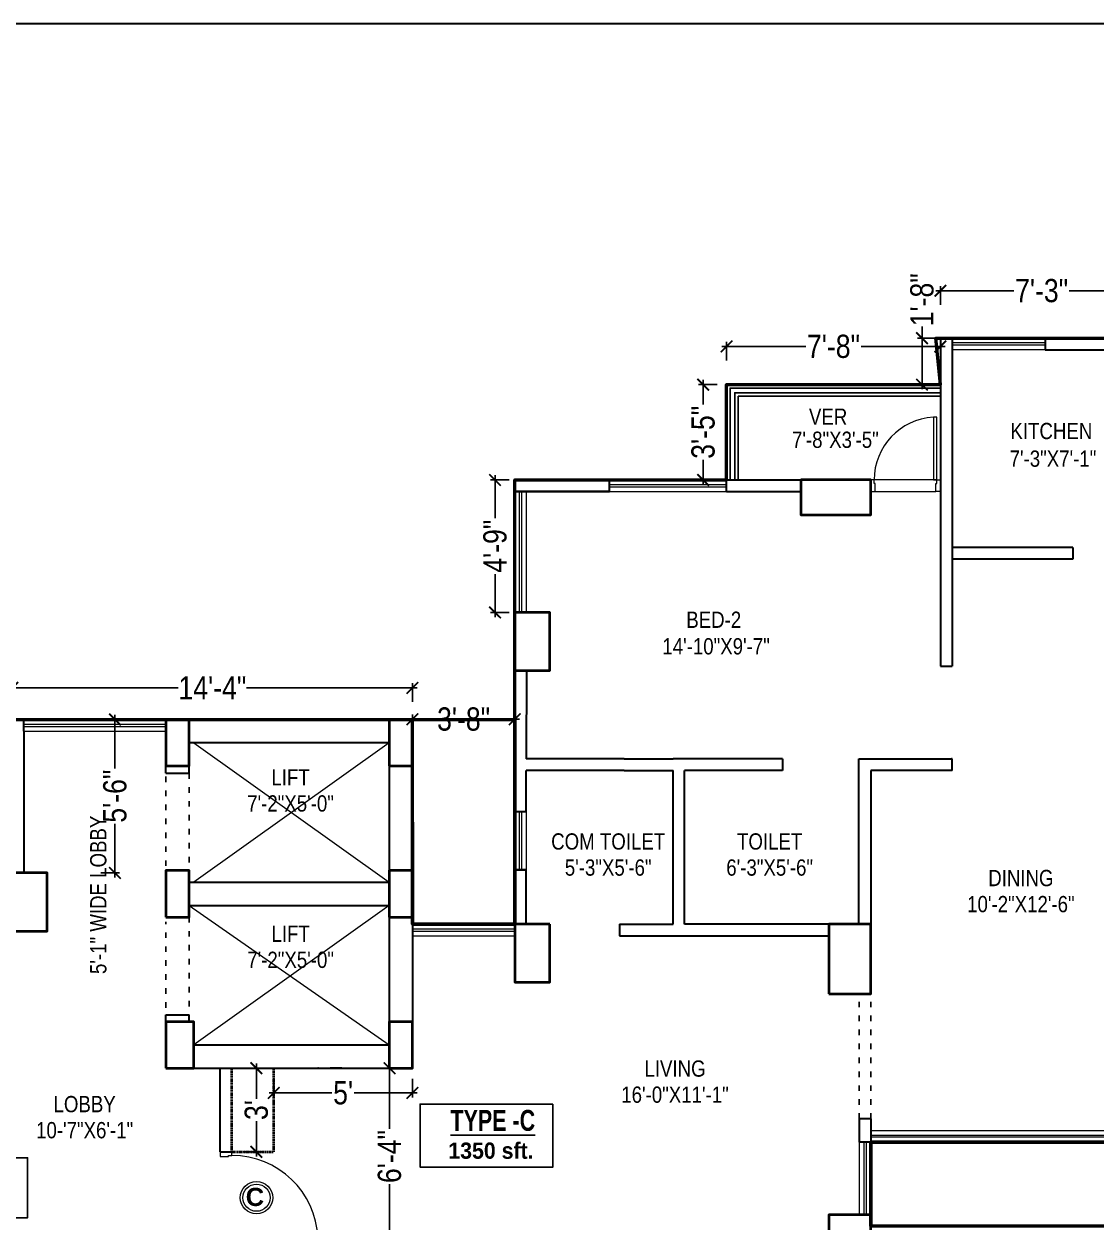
# Model space of a CAD drawing. Header units: inches. Extents: x -105452 to 530452, y -260293 to 806398.
# Drawn here: x 121170 to 121631, y -132196 to -131680 of the extents above; entities that cross this region are included whole.
import ezdxf
from ezdxf.enums import TextEntityAlignment as Align

# ---------------------------------------------------------------- set-up
doc = ezdxf.new("R2010")
doc.units = ezdxf.units.IN
doc.header["$MEASUREMENT"] = 0
doc.linetypes.add('ACAD_ISO03W100', pattern=[30, 12, -18])
doc.linetypes.add('DASHED', pattern=[0.75, 0.5, -0.25])
doc.layers.get('0').update_dxf_attribs({"linetype": 'CONTINUOUS'})
doc.layers.get('Defpoints').update_dxf_attribs({"linetype": 'CONTINUOUS'})
for name, color, linetype, lineweight in [('COLUMN1', 10, 'CONTINUOUS', 40), ('DOOR', 44, 'CONTINUOUS', 5), ('HATCH', 253, 'CONTINUOUS', 9), ('Rail', 30, 'CONTINUOUS', 5), ('RAILING', 34, 'CONTINUOUS', 13), ('Wall', 7, 'CONTINUOUS', 50), ('Wall.', 7, 'CONTINUOUS', 40), ('Walll', 7, 'CONTINUOUS', 35), ('win', 5, 'CONTINUOUS', 9)]:
    doc.layers.add(name, color=color, linetype=linetype, lineweight=lineweight)
for name, color, linetype in [('DATABASEP1', 7, 'CONTINUOUS'), ('Line', 7, 'CONTINUOUS'), ('LINES', 7, 'CONTINUOUS'), ('Text', 162, 'CONTINUOUS')]:
    doc.layers.add(name, color=color, linetype=linetype)
doc.styles.add('AR200', font='swisscl.ttf')
doc.styles.add('arial narrow', font='ARIALN.TTF')
doc.styles.add('MONOTEXT', font='ARIALN.TTF', dxfattribs={"height": 24})
doc.dimstyles.new('IN DIM.', dxfattribs={"dimtxt": 8, "dimasz": 4, "dimexe": 2, "dimexo": 2, "dimgap": 1, "dimtad": 0, "dimdec": 0, "dimrnd": 1, "dimzin": 0, "dimdsep": 46, "dimlunit": 4, "dimtxsty": 'arial narrow', "dimblk": 'DOTSMALL', "dimcen": 0, "dimdle": 2, "dimclrd": 252, "dimclre": 252, "dimclrt": 4, "dimaunit": 1, "dimadec": 3, "dimazin": 1, "dimtfac": 1, "dimtdec": 0, "dimtofl": 0, "dimtmove": 0, "dimatfit": 3, "dimldrblk": 'DOT', "dimfxl": 6, "dimtolj": 1, "dimtzin": 0, "dimlwd": -1, "dimlwe": -1, "dimarcsym": 0})

# ---------------------------------------------------------------- blocks, each defined once
blk = doc.blocks.new('D-40')
at = {"lineweight": 18}
for points in [[(-5, 0), (0, 0), (0, -2), (-3.5, -2), (-3.5, -1.5), (-5, -1.5)], [(-41.97, -1.5), (-41.97, -3), (-5, -3), (-5, -1.5)], [(-5, -40), (0, -40), (0, -38), (-3.5, -38), (-3.5, -38.5), (-5, -38.5)]]:
    blk.add_lwpolyline(points, close=True, dxfattribs=at)
blk.add_arc((-5, -1.5), 37, 182.3234, 270, dxfattribs=at)
blk = doc.blocks.new('D-30')
at = {"layer": 'DOOR', "lineweight": 18}
for points in [[(5, 30), (0, 30), (0, 28), (3.5, 28), (3.5, 28.5), (5, 28.5)], [(5, 0), (0, 0), (0, 2), (3.5, 2), (3.5, 1.5), (5, 1.5)], [(31.97, 1.5), (31.97, 3), (5, 3), (5, 1.5)]]:
    blk.add_lwpolyline(points, close=True, dxfattribs=at)
blk.add_arc((4.99, 1.48), 27.02, 3.2261, 89.9826, dxfattribs=at)
at = {"layer": 'Line', "linetype": 'Continuous', "lineweight": 5}
for p, q in [((0, 28), (0, 2)), ((5, 1.5), (5, 28.5))]:
    blk.add_line(p, q, dxfattribs=at)
blk = doc.blocks.new('VBVBBB')
at = {"layer": 'COLUMN1', "lineweight": 35}
for p, q in [((126947.11, -131917.51), (126947.11, -131927.51)), ((126947.11, -131927.51), (126939.11, -131927.51)), ((126949.11, -132037.51), (126939.11, -132037.51)), ((126949.11, -132047.51), (126949.11, -132037.51))]:
    blk.add_line(p, q, dxfattribs=at)
at = {"layer": 'COLUMN1', "color": 40}
blk.add_lwpolyline([(127210.11, -131804.51), (127210.11, -131819.51), (127240.11, -131819.51), (127240.11, -131804.51)], close=True, dxfattribs=at)
at = {"layer": 'COLUMN1'}
for points in [[(127087.11, -131886.51), (127102.11, -131886.51), (127102.11, -131861.51), (127087.11, -131861.51)], [(126871.11, -131998.51), (126886.11, -131998.51), (126886.11, -131973.51), (126871.11, -131973.51)], [(127102.11, -131995.51), (127087.11, -131995.51), (127087.11, -132020.51), (127102.11, -132020.51)]]:
    blk.add_lwpolyline(points, close=True, dxfattribs=at)
at = {"layer": 'COLUMN1', "color": 3}
for points in [[(126937.11, -131927.51), (126947.11, -131927.51), (126947.11, -131907.51), (126937.11, -131907.51)], [(127033.11, -131927.51), (127043.11, -131927.51), (127043.11, -131907.51), (127033.11, -131907.51)], [(126937.11, -131992.51), (126947.11, -131992.51), (126947.11, -131972.51), (126937.11, -131972.51)], [(127033.11, -131992.51), (127043.11, -131992.51), (127043.11, -131972.51), (127033.11, -131972.51)], [(126937.11, -132057.51), (126949.11, -132057.51), (126949.11, -132037.51), (126937.11, -132037.51)], [(127033.11, -132057.51), (127043.11, -132057.51), (127043.11, -132037.51), (127033.11, -132037.51)]]:
    blk.add_lwpolyline(points, close=True, dxfattribs=at)
at = {"layer": 'COLUMN1', "color": 4}
for points in [[(127222.11, -132025.51), (127240.11, -132025.51), (127240.11, -131995.51), (127222.11, -131995.51)], [(127222.11, -132150.51), (127240.11, -132150.51), (127240.11, -132120.51), (127222.11, -132120.51)]]:
    blk.add_lwpolyline(points, close=True, dxfattribs=at)
blk = doc.blocks.new('_ArchTick')
at = {"color": 0, "linetype": 'ByBlock', "const_width": 0.15}
blk.add_lwpolyline([(-0.5, -0.5), (0.5, 0.5)], dxfattribs=at)
blk = doc.blocks.new('*D42')
at = {"layer": 'DATABASEP1', "color": 252, "transparency": 16777216}
for p, q in [((121650.69, -131789.22), (121650.69, -131797.22)), ((121561.66, -131795.22), (121595.3, -131795.22)), ((121563.66, -131801.22), (121563.66, -131793.22)), ((121652.69, -131795.22), (121619.05, -131795.22))]:
    blk.add_line(p, q, dxfattribs=at)
at = {"layer": 'Defpoints', "color": 0, "lineweight": 30, "transparency": 16777216}
for p in [(121650.69, -131774.61), (121650.69, -131795.22), (121563.66, -131815.65)]:
    blk.add_point(p, dxfattribs=at)
at = {"layer": 'DATABASEP1', "color": 252, "transparency": 16777216, "xscale": 5, "yscale": 5, "zscale": 5, "rotation": 180}
blk.add_blockref('_ArchTick', (121563.66, -131795.22), dxfattribs=at)
at = {"layer": 'DATABASEP1', "color": 252, "transparency": 16777216, "xscale": 5, "yscale": 5, "zscale": 5}
blk.add_blockref('_ArchTick', (121650.69, -131795.22), dxfattribs=at)
at = {"layer": 'DATABASEP1', "color": 7, "lineweight": 40, "transparency": 16777216, "insert": (121607.18, -131795.22), "char_height": 10, "attachment_point": 5, "style": 'arial narrow'}
blk.add_mtext('\\A1;7\'-3"', dxfattribs=at)
blk = doc.blocks.new('*D43')
at = {"layer": 'DATABASEP1', "color": 252, "transparency": 16777216}
for p, q in [((121467.67, -131835.61), (121459.67, -131835.61)), ((121461.67, -131833.61), (121461.67, -131844.2)), ((121461.67, -131878.61), (121461.67, -131868.02)), ((121467.67, -131876.61), (121459.67, -131876.61))]:
    blk.add_line(p, q, dxfattribs=at)
at = {"layer": 'Defpoints', "color": 0, "lineweight": 30, "transparency": 16777216}
for p in [(121461.67, -131835.61), (121471.74, -131835.61), (121471.74, -131876.61)]:
    blk.add_point(p, dxfattribs=at)
at = {"layer": 'DATABASEP1', "color": 252, "transparency": 16777216, "xscale": 5, "yscale": 5, "zscale": 5}
for p, rotation in [((121461.67, -131835.61), 90), ((121461.67, -131876.61), 270)]:
    blk.add_blockref('_ArchTick', p, dxfattribs=dict(at, rotation=rotation))
at = {"layer": 'DATABASEP1', "color": 7, "lineweight": 40, "transparency": 16777216, "insert": (121461.67, -131856.11), "char_height": 10, "attachment_point": 5, "rotation": 90, "style": 'arial narrow'}
blk.add_mtext('\\A1;3\'-5"', dxfattribs=at)
blk = doc.blocks.new('*D44')
at = {"layer": 'DATABASEP1', "color": 252, "transparency": 16777216}
for p, q in [((121471.74, -131825.18), (121471.74, -131817.18)), ((121563.66, -131825.18), (121563.66, -131817.18)), ((121469.74, -131819.18), (121505.82, -131819.18)), ((121565.66, -131819.18), (121529.58, -131819.18))]:
    blk.add_line(p, q, dxfattribs=at)
at = {"layer": 'Defpoints', "color": 0, "lineweight": 30, "transparency": 16777216}
for p in [(121563.66, -131819.18), (121471.74, -131835.61), (121563.66, -131835.61)]:
    blk.add_point(p, dxfattribs=at)
at = {"layer": 'DATABASEP1', "color": 252, "transparency": 16777216, "xscale": 5, "yscale": 5, "zscale": 5, "rotation": 180}
blk.add_blockref('_ArchTick', (121471.74, -131819.18), dxfattribs=at)
at = {"layer": 'DATABASEP1', "color": 252, "transparency": 16777216, "xscale": 5, "yscale": 5, "zscale": 5}
blk.add_blockref('_ArchTick', (121563.66, -131819.18), dxfattribs=at)
at = {"layer": 'DATABASEP1', "color": 7, "lineweight": 40, "transparency": 16777216, "insert": (121517.7, -131819.18), "char_height": 10, "attachment_point": 5, "style": 'arial narrow'}
blk.add_mtext('\\A1;7\'-8"', dxfattribs=at)
blk = doc.blocks.new('*D45')
at = {"layer": 'DATABASEP1', "color": 252, "transparency": 16777216}
for p, q in [((121378.21, -131876.61), (121370.21, -131876.61)), ((121372.21, -131874.61), (121372.21, -131893.04)), ((121372.21, -131935.61), (121372.21, -131917.18)), ((121378.21, -131933.61), (121370.21, -131933.61))]:
    blk.add_line(p, q, dxfattribs=at)
at = {"layer": 'Defpoints', "color": 0, "lineweight": 30, "transparency": 16777216}
for p in [(121372.21, -131876.61), (121380.69, -131876.61), (121380.69, -131933.61)]:
    blk.add_point(p, dxfattribs=at)
at = {"layer": 'DATABASEP1', "color": 252, "transparency": 16777216, "xscale": 5, "yscale": 5, "zscale": 5}
for p, rotation in [((121372.21, -131876.61), 90), ((121372.21, -131933.61), 270)]:
    blk.add_blockref('_ArchTick', p, dxfattribs=dict(at, rotation=rotation))
at = {"layer": 'DATABASEP1', "color": 7, "lineweight": 40, "transparency": 16777216, "insert": (121372.21, -131905.11), "char_height": 10, "attachment_point": 5, "rotation": 90, "style": 'arial narrow'}
blk.add_mtext('\\A1;4\'-9"', dxfattribs=at)
blk = doc.blocks.new('*D46')
at = {"layer": 'DATABASEP1', "color": 252, "transparency": 16777216}
for p, q in [((121380.69, -131973.49), (121380.69, -131981.49)), ((121334.69, -131979.49), (121346.78, -131979.49)), ((121336.69, -131979.49), (121336.69, -131977.49)), ((121382.69, -131979.49), (121370.6, -131979.49))]:
    blk.add_line(p, q, dxfattribs=at)
at = {"layer": 'Defpoints', "color": 0, "lineweight": 30, "transparency": 16777216}
for p in [(121380.69, -131958.61), (121336.69, -131979.61), (121380.69, -131979.49)]:
    blk.add_point(p, dxfattribs=at)
at = {"layer": 'DATABASEP1', "color": 252, "transparency": 16777216, "xscale": 5, "yscale": 5, "zscale": 5, "rotation": 180}
blk.add_blockref('_ArchTick', (121336.69, -131979.49), dxfattribs=at)
at = {"layer": 'DATABASEP1', "color": 252, "transparency": 16777216, "xscale": 5, "yscale": 5, "zscale": 5}
blk.add_blockref('_ArchTick', (121380.69, -131979.49), dxfattribs=at)
at = {"layer": 'DATABASEP1', "color": 7, "lineweight": 40, "transparency": 16777216, "insert": (121358.69, -131979.49), "char_height": 10, "attachment_point": 5, "style": 'arial narrow'}
blk.add_mtext('\\A1;3\'-8"', dxfattribs=at)
blk = doc.blocks.new('*D47')
at = {"layer": 'DATABASEP1', "color": 252, "transparency": 16777216}
for p, q in [((121162.69, -131966.01), (121235.98, -131966.01)), ((121164.69, -131972.01), (121164.69, -131964.01)), ((121338.69, -131966.01), (121265.4, -131966.01)), ((121336.69, -131972.01), (121336.69, -131964.01))]:
    blk.add_line(p, q, dxfattribs=at)
at = {"layer": 'Defpoints', "color": 0, "lineweight": 30, "transparency": 16777216}
for p in [(121336.69, -131966.01), (121164.69, -131979.61), (121336.69, -131979.61)]:
    blk.add_point(p, dxfattribs=at)
at = {"layer": 'DATABASEP1', "color": 252, "transparency": 16777216, "xscale": 5, "yscale": 5, "zscale": 5, "rotation": 180}
blk.add_blockref('_ArchTick', (121164.69, -131966.01), dxfattribs=at)
at = {"layer": 'DATABASEP1', "color": 252, "transparency": 16777216, "xscale": 5, "yscale": 5, "zscale": 5}
blk.add_blockref('_ArchTick', (121336.69, -131966.01), dxfattribs=at)
at = {"layer": 'DATABASEP1', "color": 7, "lineweight": 40, "transparency": 16777216, "insert": (121250.69, -131966.01), "char_height": 10, "attachment_point": 5, "style": 'arial narrow'}
blk.add_mtext('\\A1;14\'-4"', dxfattribs=at)
blk = doc.blocks.new('*D53')
at = {"layer": 'DATABASEP1', "color": 252, "transparency": 16777216}
for p, q in [((121555.76, -131815.65), (121555.76, -131810.65)), ((121561.66, -131815.65), (121553.76, -131815.65)), ((121555.76, -131837.61), (121555.76, -131815.65)), ((121561.66, -131835.61), (121553.76, -131835.61))]:
    blk.add_line(p, q, dxfattribs=at)
at = {"layer": 'Defpoints', "color": 0, "lineweight": 30, "transparency": 16777216}
for p in [(121555.76, -131815.65), (121563.66, -131815.65), (121563.66, -131835.61)]:
    blk.add_point(p, dxfattribs=at)
at = {"layer": 'DATABASEP1', "color": 252, "transparency": 16777216, "xscale": 5, "yscale": 5, "zscale": 5}
for p, rotation in [((121555.76, -131815.65), 90), ((121555.76, -131835.61), 270)]:
    blk.add_blockref('_ArchTick', p, dxfattribs=dict(at, rotation=rotation))
at = {"layer": 'DATABASEP1', "color": 7, "lineweight": 40, "transparency": 16777216, "insert": (121555.76, -131799.12), "char_height": 10, "attachment_point": 5, "rotation": 90, "style": 'arial narrow'}
blk.add_mtext('\\A1;1\'-8"', dxfattribs=at)
blk = doc.blocks.new('*D66')
at = {"layer": 'DATABASEP1', "color": 252, "transparency": 16777216}
for p, q in [((121202.8, -131979.61), (121210.8, -131979.61)), ((121208.8, -131977.61), (121208.8, -132000.7)), ((121208.8, -132047.61), (121208.8, -132024.52)), ((121202.8, -132045.61), (121210.8, -132045.61))]:
    blk.add_line(p, q, dxfattribs=at)
at = {"layer": 'Defpoints', "color": 0, "lineweight": 30, "transparency": 16777216}
for p in [(121164.69, -131979.61), (121164.69, -132045.61), (121208.8, -132045.61)]:
    blk.add_point(p, dxfattribs=at)
at = {"layer": 'DATABASEP1', "color": 252, "transparency": 16777216, "xscale": 5, "yscale": 5, "zscale": 5}
for p, rotation in [((121208.8, -131979.61), 90), ((121208.8, -132045.61), 270)]:
    blk.add_blockref('_ArchTick', p, dxfattribs=dict(at, rotation=rotation))
at = {"layer": 'DATABASEP1', "color": 7, "lineweight": 30, "transparency": 16777216, "insert": (121208.8, -132012.61), "char_height": 10, "attachment_point": 5, "rotation": 90, "style": 'arial narrow'}
blk.add_mtext('\\A1;5\'-6"', dxfattribs=at)
blk = doc.blocks.new('*D72')
at = {"layer": 'DATABASEP1', "color": 252, "transparency": 16777216}
for p, q in [((121326.84, -132127.61), (121326.84, -132155.68)), ((121326.84, -132129.61), (121328.84, -132129.61)), ((121326.84, -132207.61), (121326.84, -132179.54)), ((121332.84, -132205.61), (121324.84, -132205.61))]:
    blk.add_line(p, q, dxfattribs=at)
at = {"layer": 'Defpoints', "color": 0, "lineweight": 30, "transparency": 16777216}
for p in [(121326.69, -132129.61), (121326.84, -132205.61), (121365.69, -132205.61)]:
    blk.add_point(p, dxfattribs=at)
at = {"layer": 'DATABASEP1', "color": 252, "transparency": 16777216, "xscale": 5, "yscale": 5, "zscale": 5}
for p, rotation in [((121326.84, -132129.61), 90), ((121326.84, -132205.61), 270)]:
    blk.add_blockref('_ArchTick', p, dxfattribs=dict(at, rotation=rotation))
at = {"layer": 'DATABASEP1', "color": 7, "lineweight": 30, "transparency": 16777216, "insert": (121326.84, -132167.61), "char_height": 10, "attachment_point": 5, "rotation": 90, "style": 'arial narrow'}
blk.add_mtext('\\A1;6\'-4"', dxfattribs=at)
blk = doc.blocks.new('*D73')
at = {"layer": 'DATABASEP1', "color": 252, "transparency": 16777216}
for p, q in [((121263.6, -132129.61), (121271.6, -132129.61)), ((121269.6, -132127.61), (121269.6, -132142.84)), ((121269.6, -132167.61), (121269.6, -132152.38)), ((121263.6, -132165.61), (121271.6, -132165.61))]:
    blk.add_line(p, q, dxfattribs=at)
at = {"layer": 'Defpoints', "color": 0, "lineweight": 30, "transparency": 16777216}
for p in [(121260.83, -132129.61), (121260.83, -132165.61), (121269.6, -132165.61)]:
    blk.add_point(p, dxfattribs=at)
at = {"layer": 'DATABASEP1', "color": 252, "transparency": 16777216, "xscale": 5, "yscale": 5, "zscale": 5}
for p, rotation in [((121269.6, -132129.61), 90), ((121269.6, -132165.61), 270)]:
    blk.add_blockref('_ArchTick', p, dxfattribs=dict(at, rotation=rotation))
at = {"layer": 'DATABASEP1', "color": 7, "lineweight": 30, "transparency": 16777216, "insert": (121269.6, -132147.61), "char_height": 10, "attachment_point": 5, "rotation": 90, "style": 'arial narrow'}
blk.add_mtext("\\A1;3'", dxfattribs=at)
blk = doc.blocks.new('*D74')
at = {"layer": 'DATABASEP1', "color": 252, "transparency": 16777216}
for p, q in [((121277.08, -132134.23), (121277.08, -132142.23)), ((121336.69, -132134.23), (121336.69, -132142.23)), ((121275.08, -132140.23), (121302.11, -132140.23)), ((121338.69, -132140.23), (121311.66, -132140.23))]:
    blk.add_line(p, q, dxfattribs=at)
at = {"layer": 'Defpoints', "color": 0, "lineweight": 30, "transparency": 16777216}
for p in [(121277.08, -132129.61), (121336.69, -132129.61), (121336.69, -132140.23)]:
    blk.add_point(p, dxfattribs=at)
at = {"layer": 'DATABASEP1', "color": 252, "transparency": 16777216, "xscale": 5, "yscale": 5, "zscale": 5, "rotation": 180}
blk.add_blockref('_ArchTick', (121277.08, -132140.23), dxfattribs=at)
at = {"layer": 'DATABASEP1', "color": 252, "transparency": 16777216, "xscale": 5, "yscale": 5, "zscale": 5}
blk.add_blockref('_ArchTick', (121336.69, -132140.23), dxfattribs=at)
at = {"layer": 'DATABASEP1', "color": 7, "lineweight": 30, "transparency": 16777216, "insert": (121306.89, -132140.23), "char_height": 10, "attachment_point": 5, "style": 'arial narrow'}
blk.add_mtext("\\A1;5'", dxfattribs=at)

msp = doc.modelspace()

# ---------------------------------------------------------------- linework, layer by layer
at = {"layer": 'COLUMN1', "color": 3, "linetype": 'DASHED', "lineweight": 40}
for p, q in [((121277.0813024, -132165.611418), (121277.0813024, -132129.6100542)), ((121259.0813024, -132165.611418), (121277.0813024, -132165.611418))]:
    msp.add_line(p, q, dxfattribs=at)
msp.add_lwpolyline([(121259.0813024, -132165.610063), (121259.0813024, -132129.6100581)], dxfattribs=at)
at = {"layer": 'DATABASEP1', "lineweight": 30}
for p, q in [((121427.6443826, -131996.6100508), (121448.7215782, -131996.6100508)), ((121495.7215782, -131996.6100508), (121448.7215782, -131996.6100508)), ((121495.7215782, -131996.6100508), (121495.7215782, -132001.6100511)), ((121528.6511603, -131996.6100508), (121533.6911603, -131996.6100508)), ((121528.6511603, -132067.6100508), (121528.6511603, -131996.6100508)), ((121427.6443826, -132001.6100508), (121448.7215782, -132001.6100508)), ((121448.7215782, -132067.6100502), (121448.7215782, -132001.6100508)), ((121495.7215782, -132001.6100511), (121453.7215782, -132001.6100507)), ((121453.7215782, -132067.6100502), (121453.7215782, -132001.6100508)), ((121533.6911603, -132001.6100508), (121533.6911603, -132067.6100508)), ((121425.6911603, -132067.6100508), (121448.7215782, -132067.6100502)), ((121425.6911603, -132067.6100508), (121425.6911603, -132072.6100502)), ((121515.6911603, -132067.6100508), (121453.7215782, -132067.6100502)), ((121533.6911603, -132067.6100508), (121528.6511603, -132067.6100508)), ((121425.6911603, -132072.6100502), (121492.6443826, -132072.6100502)), ((121492.6443826, -132072.6100502), (121515.6911603, -132072.6100502))]:
    msp.add_line(p, q, dxfattribs=at)
at = {"layer": 'DATABASEP1', "color": 1, "lineweight": 30}
msp.add_lwpolyline([(120503.476019, -132597.4550182), (122019.2360072, -132597.4550182), (122019.2360072, -131680.4809542), (120503.476019, -131680.4809542)], close=True, dxfattribs=at)
at = {"layer": 'DATABASEP1', "color": 6, "lineweight": 50}
msp.add_lwpolyline([(121164.6911609, -131979.6100449), (121336.5725915, -131979.6100508), (121336.6911598, -132067.6100503), (121380.6436458, -132067.6100503), (121380.6436458, -131876.6100508), (121471.7407424, -131876.6100508), (121471.7407424, -131835.6100508), (121563.6607424, -131835.6100508), (121561.6607424, -131815.6500508), (121651.2025479, -131815.6500508), (121651.2025479, -131774.6100508), (121762.6911603, -131774.6100508), (121762.6911603, -131740.1100508), (121873.6911603, -131738.6100508), (121873.6911603, -132161.399065), (121533.6911603, -132161.399065), (121533.6911603, -132197.6100508)], dxfattribs=at)
for points in [[(121336.6911598, -131979.6100508), (121380.6436458, -131979.6100508), (121380.6436458, -132067.6100503), (121336.6911598, -132067.6100503)], [(121533.6911603, -132161.399065), (121871.377641, -132161.399065), (121871.377641, -132197.6100508), (121533.6911603, -132197.6100508)]]:
    msp.add_lwpolyline(points, close=True, dxfattribs=at)
at = {"layer": 'HATCH', "color": 179, "lineweight": 15}
msp.add_circle((121269.647778, -132185.307596), 6.9603361, dxfattribs=at)
at = {"layer": 'HATCH', "color": 1, "lineweight": 15}
msp.add_circle((121269.647778, -132185.307596), 5.8422961, dxfattribs=at)
at = {"layer": 'Line', "lineweight": 25, "ltscale": 15}
for points in [[(121397.0930862, -132145.0641019), (121339.9992039, -132145.0641019), (121339.9992039, -132172.1088121), (121397.0930862, -132172.1088121)], [(121079.3168639, -132168.1286026), (121171.2206946, -132168.1286026), (121171.2206946, -132193.9427162), (121079.3168639, -132193.9427162)]]:
    msp.add_lwpolyline(points, close=True, dxfattribs=at)
at = {"layer": 'LINES', "color": 7, "linetype": 'ACAD_ISO03W100', "ltscale": 0.2}
for p, q in [((121230.6911595, -132042.6100491), (121230.6911602, -131999.5170264)), ((121240.6911594, -132002.7033381), (121240.6911594, -132044.6100491)), ((121240.6911595, -132064.6100491), (121240.6911595, -132106.7030724)), ((121230.6911587, -132109.6100498), (121230.6911595, -132066.6100491)), ((121528.6911603, -132151.399065), (121528.6911603, -132097.6100508)), ((121533.6911603, -132151.399065), (121533.6911603, -132097.6100508))]:
    msp.add_line(p, q, dxfattribs=at)
at = {"layer": 'Rail', "lineweight": 25}
for points in [[(121563.6607424, -131835.6100508), (121471.7407424, -131835.6100508), (121471.7407424, -131876.6100508)], [(121563.6607424, -131837.1100508), (121473.2407424, -131837.1100508), (121473.2407424, -131876.6100508)], [(121563.6607424, -131839.1100508), (121475.2407424, -131839.1100508), (121475.2407424, -131876.6100508)], [(121563.6607424, -131840.6100508), (121476.7407424, -131840.6100508), (121476.7407424, -131876.6100508)]]:
    msp.add_lwpolyline(points, dxfattribs=at)
at = {"layer": 'RAILING', "lineweight": 0}
for p, q in [((121326.6911598, -131989.6100549), (121242.6911595, -132049.6100461)), ((121242.6911602, -131989.6100508), (121326.6911598, -132049.6100503)), ((121240.6911595, -132059.6100503), (121326.6911584, -132119.6100508)), ((121326.6911598, -132059.6100503), (121242.6911587, -132119.6100498))]:
    msp.add_line(p, q, dxfattribs=at)
at = {"layer": 'Wall.', "lineweight": 30}
for p, q in [((121169.6911607, -131984.6100454), (121169.6911607, -131979.6100454)), ((121169.6911607, -131984.6100454), (121169.6911599, -132045.6100508)), ((121169.6911607, -131984.6100454), (121169.6911607, -131984.6100454)), ((121254.0813024, -132165.6100629), (121259.0813024, -132165.611418))]:
    msp.add_line(p, q, dxfattribs=at)
for points in [[(121164.6911603, -132004.6100516), (121164.6911603, -131979.6100449), (121169.6911607, -131979.610045)], [(121254.0813024, -132165.6100629), (121254.0813024, -132129.610058)]]:
    msp.add_lwpolyline(points, dxfattribs=at)
at = {"layer": 'Walll', "lineweight": 30}
for p, q in [((121563.6607424, -131815.6500508), (121563.6607424, -131956.6500508)), ((121568.6607424, -131815.6500508), (121563.6607424, -131815.6500508)), ((121568.6607424, -131815.6500508), (121568.6607424, -131820.6500508)), ((121608.6607424, -131815.6500508), (121608.6607424, -131820.6500508)), ((121608.6607424, -131815.6500508), (121650.6911603, -131815.6500508)), ((121568.6607424, -131820.6500508), (121568.6607424, -131956.6500508)), ((121568.6607424, -131820.6500508), (121568.6607424, -131820.6500508)), ((121608.6607424, -131820.6500508), (121650.6911603, -131820.6500508)), ((121380.6911603, -131876.6100508), (121380.6911603, -131881.6100508)), ((121380.6911603, -131876.6100508), (121421.464222, -131876.6100508)), ((121421.464222, -131881.6100508), (121421.464222, -131876.6100508)), ((121421.464222, -131881.6100508), (121421.464222, -131876.6100508)), ((121471.7407424, -131881.6100508), (121471.7407424, -131876.6100508)), ((121471.7407424, -131881.6100508), (121471.7407424, -131876.6100508)), ((121471.7407424, -131876.6100508), (121503.6911603, -131876.6100508)), ((121380.6911603, -131881.6100507), (121421.464222, -131881.6100508)), ((121421.464222, -131881.6100508), (121380.6911603, -131881.6100507)), ((121471.7407424, -131881.6100508), (121503.6911603, -131881.6100508)), ((121620.6607424, -131905.6100508), (121568.6607424, -131905.6100508)), ((121620.6607424, -131905.6100508), (121620.6607424, -131910.6100508)), ((121620.6607424, -131910.6100508), (121568.6607424, -131910.6100508)), ((121563.6607424, -131956.6500508), (121568.6607424, -131956.6500508)), ((121380.6911603, -131958.6100508), (121380.6443826, -132001.6100508)), ((121380.6443826, -132001.6100508), (121380.6911603, -131958.6100508)), ((121385.6725977, -131958.6100508), (121385.6443826, -131996.6100508)), ((121326.6911598, -131979.6100549), (121240.6911602, -131979.6100549)), ((121326.6911598, -131979.6100508), (121242.6911602, -131979.6100508)), ((121326.6911598, -131989.6100549), (121240.6911602, -131989.6100549)), ((121326.6911598, -131989.6100508), (121242.6911602, -131989.6100508)), ((121427.6443826, -131996.6100508), (121385.6443826, -131996.6100508)), ((121533.6911603, -131996.6100508), (121563.6607424, -131996.6100508)), ((121563.6607424, -131996.6100508), (121568.4243882, -131996.6100508)), ((121568.6607424, -131996.6100508), (121568.4243882, -131996.6100508)), ((121568.6607424, -132001.6100508), (121568.6607424, -131996.6100508)), ((121230.6911594, -132002.7031166), (121230.6911594, -131999.6100497)), ((121230.6911594, -132002.7031166), (121240.6911594, -132002.7033381)), ((121240.6911594, -132002.7033381), (121240.6911594, -131999.6100499)), ((121326.6911598, -131999.6100508), (121326.6911598, -132044.6100503)), ((121336.6911598, -131999.6100508), (121336.6911598, -132044.6100503)), ((121427.6443826, -132001.6100508), (121385.6443826, -132001.6100508)), ((121568.6607424, -132001.6100508), (121533.6911603, -132001.6100508)), ((121326.6911598, -132003.6100466), (121326.6911598, -132042.6100461)), ((121336.6911598, -132003.6100466), (121336.6911598, -132042.6100461)), ((121380.6443826, -132067.6100508), (121380.6443826, -132044.2680392)), ((121385.6443826, -132044.2680392), (121380.6443826, -132044.2680392)), ((121385.6443826, -132067.6100503), (121385.6443826, -132044.2680392)), ((121240.6911595, -132049.6100503), (121326.6911598, -132049.6100503)), ((121242.6911595, -132049.6100461), (121326.6911598, -132049.6100461)), ((121240.6911595, -132059.6100503), (121326.6911598, -132059.6100503)), ((121242.6911595, -132059.6100461), (121326.6911598, -132059.6100461)), ((121326.6911598, -132064.6100503), (121326.6911584, -132109.6100508)), ((121336.6911598, -132064.6100507), (121336.6911584, -132109.6100511)), ((121326.6911598, -132066.6100461), (121326.6911584, -132105.6100466)), ((121336.6911598, -132066.6100465), (121336.6911584, -132105.610047)), ((121380.6443826, -132067.6100503), (121380.6436458, -132067.6100503)), ((121380.6443827, -132067.6100508), (121380.6436458, -132067.610051)), ((121380.6436458, -132072.6100508), (121380.6436458, -132067.6100508)), ((121380.6911603, -132072.6100503), (121380.6436458, -132072.6100503)), ((121230.6911587, -132109.7028073), (121230.6911588, -132106.7030724)), ((121230.6911588, -132106.7030724), (121240.6911588, -132106.7030724)), ((121240.6911587, -132109.7028075), (121240.6911588, -132106.7030724)), ((121242.6911588, -132119.6100456), (121326.6911585, -132119.6100466)), ((121242.6911588, -132119.6100498), (121326.6911585, -132119.6100508)), ((121242.6911587, -132129.6100498), (121296.3662321, -132129.6100504)), ((121296.3662321, -132129.6100467), (121296.0160885, -132129.6100466)), ((121296.3662321, -132129.6100504), (121301.3662321, -132129.6100505)), ((121306.3662321, -132129.6100508), (121301.3662321, -132129.6100488)), ((121301.3662321, -132129.6100505), (121326.6911584, -132129.6100508)), ((121533.6911603, -132151.399065), (121528.6911603, -132151.399065)), ((121528.6911603, -132151.399065), (121528.6911603, -132161.399065)), ((121533.6911603, -132151.399065), (121533.6911603, -132161.399065)), ((121533.6911603, -132161.399065), (121528.6911603, -132161.399065))]:
    msp.add_line(p, q, dxfattribs=at)
at = {"layer": 'Walll'}
msp.add_line((121380.6443826, -132044.2680392), (121385.6443826, -132044.2680392), dxfattribs=at)
at = {"layer": 'Walll', "lineweight": 30}
msp.add_lwpolyline([(121380.6438939, -132001.6100508), (121380.6443826, -132019.2680392), (121385.6443826, -132019.2680392), (121385.6443826, -132001.6100508)], dxfattribs=at)
at = {"layer": 'win'}
for p, q in [((121608.6607424, -131815.6500508), (121568.6607424, -131815.6500508)), ((121608.6607424, -131817.6500508), (121568.6607424, -131817.6500508)), ((121608.6607424, -131818.6500508), (121568.6607424, -131818.6500508)), ((121608.6607424, -131820.6500508), (121568.6607424, -131820.6500508)), ((121380.6443826, -132019.2680392), (121380.6443826, -132044.2680392)), ((121382.6443826, -132019.2680392), (121382.6443826, -132044.2680392)), ((121383.6443826, -132019.2680392), (121383.6443826, -132044.2680392)), ((121385.6443826, -132019.2680392), (121385.6443826, -132044.2680392))]:
    msp.add_line(p, q, dxfattribs=at)
at = {"layer": 'win', "lineweight": 0}
for p, q in [((121421.464222, -131876.6100508), (121471.7407424, -131876.6100508)), ((121421.464222, -131878.6100508), (121471.7407424, -131878.6100508)), ((121380.6911603, -131933.6100508), (121380.6911603, -131881.6100508)), ((121382.6911603, -131933.6100508), (121382.6911603, -131881.6100508)), ((121383.6911603, -131933.6100508), (121383.6911603, -131881.6100508)), ((121385.6911603, -131933.6100508), (121385.6911603, -131881.6100508)), ((121421.464222, -131879.6100508), (121471.7407424, -131879.6100508)), ((121421.464222, -131881.6100508), (121471.7407424, -131881.6100508)), ((121169.6911607, -131979.6100498), (121230.6911602, -131979.6100498)), ((121169.6911607, -131981.6100498), (121230.6911602, -131981.6100498)), ((121169.6911607, -131982.6100498), (121230.6911602, -131982.6100498)), ((121169.6911607, -131984.6100498), (121230.6911602, -131984.6100498)), ((121336.6911597, -132067.6100503), (121380.6436458, -132067.6100508)), ((121336.6911597, -132069.6100503), (121380.6436458, -132069.6100508)), ((121336.6911597, -132070.6100503), (121380.6436458, -132070.6100508)), ((121336.6911597, -132072.6100503), (121380.6436458, -132072.6100508)), ((121533.6911603, -132156.399065), (121655.6607424, -132156.399065)), ((121528.6911603, -132161.399065), (121528.6911603, -132192.6100508)), ((121530.6911603, -132161.399065), (121530.6911603, -132192.6100508)), ((121531.6911603, -132161.399065), (121531.6911603, -132192.6100508)), ((121533.6911603, -132158.4237943), (121655.6607424, -132158.4237943)), ((121533.6911603, -132159.1880793), (121655.6607424, -132159.1880793)), ((121533.6911603, -132161.399065), (121655.6607424, -132161.399065)), ((121533.6911603, -132161.399065), (121533.6911603, -132192.6100508))]:
    msp.add_line(p, q, dxfattribs=at)

# ---------------------------------------------------------------- block references
at = {"layer": 'COLUMN1', "color": 3, "linetype": 'DASHED', "lineweight": 40}
msp.add_blockref('VBVBBB', (-5706.4192249, -72.0959258), dxfattribs=at)
at = {"layer": 'DOOR', "lineweight": 0, "rotation": 180}
msp.add_blockref('D-40', (121254.0813024, -132205.6100629), dxfattribs=at)
at = {"layer": 'Wall', "lineweight": 0, "rotation": 90}
msp.add_blockref('D-30', (121563.6607424, -131881.6100508), dxfattribs=at)

# ---------------------------------------------------------------- texts
at = {"layer": 'Text', "lineweight": 0, "style": 'arial narrow'}
for s, p in [('VER', (121515.3976069, -131849.3803238)), ('KITCHEN', (121611.3582248, -131855.5515873)), ('7\'-8"X3\'-5"', (121518.5149082, -131859.3154551)), ('7\'-3"X7\'-1"', (121612.0545959, -131867.4335513)), (' BED-2', (121465.0982652, -131936.7334408)), ('14\'-10"X9\'-7"', (121467.2313994, -131948.1508867)), ('LIFT', (121284.2868983, -132004.518319)), ('7\'-2"X5\'-0"', (121284.2868983, -132015.7393286)), ('COM TOILET', (121420.8381122, -132032.085407)), ('TOILET', (121490.2601595, -132032.085407)), ('5\'-3"X5\'-6"', (121420.8381122, -132043.3064165)), ('6\'-3"X5\'-6"', (121490.2601595, -132043.3064165)), ('DINING', (121598.2606542, -132047.8191919)), ('10\'-2"X12\'-6"', (121598.2606542, -132059.0402014)), ('LIFT', (121284.3131244, -132071.7760524)), ('7\'-2"X5\'-0"', (121284.3131244, -132082.997062)), ('LIVING', (121449.5735319, -132129.7658678)), ('LOBBY', (121195.7692097, -132145.0482038)), ('16\'-0"X11\'-1"', (121449.5735319, -132140.9868773)), ('10-\'7"X6\'-1"', (121195.7692097, -132156.2692134))]:
    msp.add_text(s, height=7, dxfattribs=at).set_placement(p, align=Align.MIDDLE_CENTER)
msp.add_text('5\'-1" WIDE LOBBY', height=7, rotation=90, dxfattribs=at).set_placement((121201.6305206, -132055.0503929), align=Align.MIDDLE_CENTER)
at = {"layer": 'Text', "ltscale": 15, "attachment_point": 2, "style": 'AR200'}
for s, insert, char_height, width in [('{\\fSwis721 LtCn BT|b1|i0|c0|p34;\\LTYPE -C}', (121371.2422921, -132147.5495983), 9, 100.8857187), ('{\\f@PMingLiU|b1|i0|c0|p18;\\C1;1350 sft.\\f@PMingLiU|b0|i0|c0|p18; }', (121370.4433295, -132161.5702131), 7, 94.731212488)]:
    msp.add_mtext(s, dxfattribs=dict(at, insert=insert, char_height=char_height, width=width))
at = {"layer": 'Text', "lineweight": 30, "insert": (121272.9233377, -132181.0552712), "char_height": 7.82628, "width": 104.749826549, "attachment_point": 3, "style": 'MONOTEXT'}
msp.add_mtext('{\\fArial|b1|i0|c0|p34;\\C7;C}', dxfattribs=at)

# ---------------------------------------------------------------- dimensions: what is measured, and where the dimension line sits
at = {"layer": 'DATABASEP1', "lineweight": 40}
for base, p1, p2, picture, middle in [((121650.6911603, -131795.2241698), (121563.6607424, -131815.6500508), (121650.6911603, -131774.6100508), '*D42', (121607.1759513, -131795.2241698)), ((121563.6607424, -131819.1804631), (121471.7407424, -131835.6100508), (121563.6607424, -131835.6100508), '*D44', (121517.7007424, -131819.1804631)), ((121336.6911598, -131966.0063389), (121164.6911603, -131979.6100449), (121336.6911598, -131979.6100508), '*D47', (121250.6911601, -131966.0063389)), ((121380.6911603, -131979.4914824), (121336.6911598, -131979.6100508), (121380.6911603, -131958.6100508), '*D46', (121358.6911601, -131979.4914824))]:
    dim = msp.add_linear_dim(base=base, p1=p1, p2=p2, dimstyle='IN DIM.', override={"dimtxt": 10, "dimasz": 5, "dimblk": 'ArchTick', "dimclrt": 7, "dimldrblk": 'ArchTick', "dimfxlon": 1, "dimarcsym": 2}, dxfattribs=at)
    dim.commit()
    dim.dimension.update_dxf_attribs({"geometry": picture, "text_midpoint": middle})
for base, p1, p2, picture, middle in [((121555.7573569, -131815.6500508), (121563.6607424, -131835.6100508), (121563.6607424, -131815.6500508), '*D53', (121555.7573569, -131799.124812)), ((121461.6730458, -131835.6100508), (121471.7407424, -131876.6100508), (121471.7407424, -131835.6100508), '*D43', (121461.6730458, -131856.1100508)), ((121372.2097645, -131876.6100508), (121380.6911603, -131933.6100508), (121380.6911603, -131876.6100508), '*D45', (121372.2097645, -131905.1100508))]:
    dim = msp.add_linear_dim(base=base, p1=p1, p2=p2, angle=90, dimstyle='IN DIM.', override={"dimtxt": 10, "dimasz": 5, "dimblk": 'ArchTick', "dimclrt": 7, "dimldrblk": 'ArchTick', "dimfxlon": 1, "dimarcsym": 2}, dxfattribs=at)
    dim.commit()
    dim.dimension.update_dxf_attribs({"geometry": picture, "text_midpoint": middle})
at = {"layer": 'DATABASEP1', "lineweight": 30}
for base, p1, p2, picture, middle in [((121208.7969127, -132045.6100508), (121164.6911603, -131979.6100449), (121164.6911598, -132045.6100508), '*D66', (121208.7969127, -132012.6100478)), ((121269.601746, -132165.6114138), (121260.8281756, -132129.6100501), (121260.8281756, -132165.6114138), '*D73', (121269.601746, -132147.610732)), ((121326.8368147, -132205.6100508), (121326.6911584, -132129.6100508), (121365.6911603, -132205.6100508), '*D72', (121326.8368147, -132167.6100508))]:
    dim = msp.add_linear_dim(base=base, p1=p1, p2=p2, angle=90, dimstyle='IN DIM.', override={"dimtxt": 10, "dimasz": 5, "dimblk": 'ArchTick', "dimclrt": 7, "dimldrblk": 'ArchTick', "dimfxlon": 1, "dimarcsym": 2}, dxfattribs=at)
    dim.commit()
    dim.dimension.update_dxf_attribs({"geometry": picture, "text_midpoint": middle})
at = {"layer": 'DATABASEP1', "color": 1, "lineweight": 30}
dim = msp.add_linear_dim(base=(121336.6911584, -132140.2271634), p1=(121277.0813024, -132129.6100542), p2=(121336.6911584, -132129.6100508), dimstyle='IN DIM.', override={"dimtxt": 10, "dimasz": 5, "dimblk": 'ArchTick', "dimclrt": 7, "dimldrblk": 'ArchTick', "dimfxlon": 1, "dimarcsym": 2}, dxfattribs=at)
dim.commit()
dim.dimension.update_dxf_attribs({"geometry": '*D74', "text_midpoint": (121306.8862304, -132140.2271634)})

doc.saveas('drawing.dxf')
